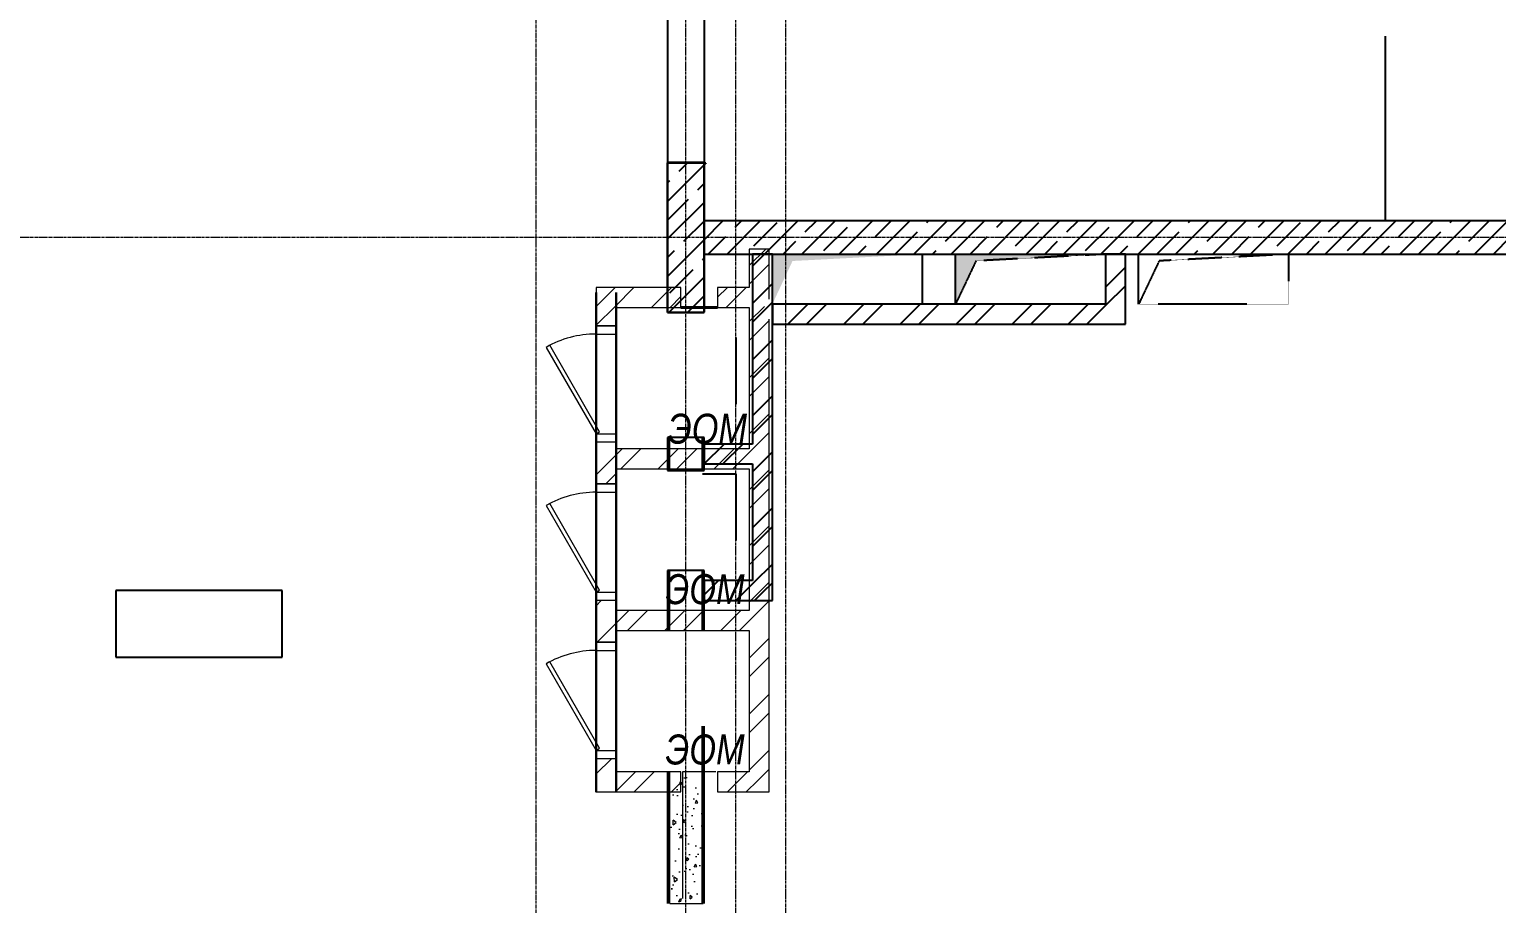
# Model space of a CAD drawing. Header units: millimetres. Extents: x -231292 to 573618, y -153144 to 564035.
# Drawn here: x 17261 to 26073, y 221266 to 226516 of the extents above; entities that cross this region are included whole.
import ezdxf

# ---------------------------------------------------------------- set-up
doc = ezdxf.new("R2010")
doc.units = ezdxf.units.MM
for name, pattern in [('CENTER2', [28.575, 19.05, -3.175, 3.175, -3.175]), ('HIDDEN', [9.525, 6.35, -3.175]), ('HIDDEN2', [4.7625, 3.175, -1.5875])]:
    doc.linetypes.add(name, pattern=pattern)
doc.layers.get('0').update_dxf_attribs({"color": 250})
for name, color, linetype, lineweight in [('АР_Колонны', 250, 'Continuous', 35), ('АР_Стены ЖБ', 250, 'Continuous', 35), ('АР_Стены кирпич', 250, 'Continuous', 20), ('АР_Стены ПЕНОблок', 250, 'Continuous', 20), ('АР_Тонкая', 250, 'Continuous', 5), ('АР_Штриховка', 250, 'Continuous', 0), ('Двери кабины', 250, 'Continuous', 0), ('РД_Оси_100', 250, 'Continuous', 0), ('РД_Разуклонка к трапам', 124, 'Continuous', 0), ('ЭОМ_отверстия', 250, 'Continuous', 5)]:
    doc.layers.add(name, color=color, linetype=linetype, lineweight=lineweight)
doc.layers.add('РД_Проем', color=250, linetype='Continuous', lineweight=0, plot=False)
doc.layers.add('РД_проем_инж перемыч_подсчет', color=250, linetype='Continuous', lineweight=30, plot=False)
doc.styles.add('MtXpl_Arial_Narrow', font='ARIALNI.TTF')
pattern_1 = [(45, (8984.42, 173096.88), (-168.3798, 168.3798), []), (45, (9096.68, 173096.88), (-168.3798, 168.3798), [])]
pattern_2 = [(45, (8984.42, 173096.88), (-168.3798, 168.3798), []), (45, (9096.68, 173096.88), (-168.3798, 168.3798), [])]
pattern_3 = [(45, (8984.42, 173096.88), (-168.3798, 168.3798), []), (45, (9096.68, 173096.88), (-168.3798, 168.3798), [])]
pattern_4 = [(45, (-195344.93, 50353), (-168.3798, 168.3798), []), (45, (-195232.68, 50353), (-168.3798, 168.3798), [])]

# ---------------------------------------------------------------- blocks, each defined once
blk = doc.blocks.new('оси_рен')
at = {"layer": 'РД_Оси_100', "color": 251, "linetype": 'CENTER2', "true_color": 0x636466}
blk.add_line((1225207.916, 174613.25), (1189697.958, 174613.25), dxfattribs=at)
for points in [[(1207052.916, 223268.25), (1207052.916, 135558.25)], [(1207952.916, 135558.25), (1207952.916, 223268.25)], [(1208252.916, 135558.25), (1208252.916, 223268.25)], [(1208552.916, 135558.25), (1208552.916, 223268.25)]]:
    blk.add_lwpolyline(points, dxfattribs=at)

msp = doc.modelspace()

# ---------------------------------------------------------------- hatches: boundary and pattern name
at = {"layer": 'АР_Штриховка', "linetype": 'Continuous', "lineweight": 25, "true_color": 0x000000}
h = msp.add_hatch(dxfattribs=at)
h.set_pattern_fill('AR-CONC', color=18, angle=45, style=0)
h.set_pattern_definition([(95, (-195344.93, 50353), (140.09465, 117.55338), [19.05, -209.55]), (40, (-195344.93, 50353), (-160.01845, 110.17673), [15.24, -167.64058]), (145.451445, (-195333.26, 50362.8), (-19.9238, 227.7301), [16.19001, -178.09024]), (91.1842, (-195380.85, 50388.92), (221.41024, 161.95341), [28.575, -314.325]), (141.63556, (-195362.4, 50402.42), (-7.08662, 342.82676), [24.28502, -267.1356]), (36.18415, (-195380.85, 50388.92), (-7.08662, 342.82676), [22.85997, -251.45973]), (66, (-195353.91, 50397.9), (179.51998, 34.89515), [19.05, -209.55]), (11, (-195353.91, 50397.9), (-86.53993, 173.94119), [15.24, -167.64]), (116.451445, (-195338.95, 50400.81), (92.98005, 208.83634), [16.19001, -178.08994]), (82.5, (-195344.934, 50353), (-57.605469, 61.973414), [0, -165.608, 0, -170.18, 0, -168.275]), (52.5, (-195344.93, 50353), (-23.589727, 118.087), [0, -97.028, 0, -161.798, 0, -64.135]), (12.5, (-195384.986, 50312.95), (99.927863, 91.826196), [0, -63.5, 0, -198.12, 0, -262.89]), (2.5, (-195402.95, 50294.99), (86.763904, 122.722393), [0, -82.55, 0, -131.572, 0, -186.69])])
h.paths.add_polyline_path([(21103.243, 225715.253), (21303.243, 225715.253), (21303.243, 225716.253), (21103.243, 225716.253)], flags=0)
h.paths.add_polyline_path([(21103.243, 226816.253), (21303.243, 226816.253), (21303.243, 226936.253), (21103.243, 226936.253)], flags=0)
h.paths.add_polyline_path([(21103.243, 226936.253), (21303.243, 226936.253), (21303.243, 227216.253), (21103.243, 227216.253)], flags=0)
h.paths.add_polyline_path([(21103.243, 228316.253), (21303.243, 228316.253), (21303.243, 228596.253), (21103.243, 228596.253)], flags=0)
h.paths.add_polyline_path([(21103.243, 228596.253), (21303.243, 228596.253), (21303.243, 228836.253), (21103.243, 228836.253)], flags=0)
h.paths.add_polyline_path([(21103.243, 228836.253), (21303.243, 228836.253), (21303.243, 229516.253), (21103.243, 229516.253)], flags=0)
h.paths.add_polyline_path([(21103.243, 230616.253), (21303.243, 230616.253), (21303.243, 230617.253), (21103.243, 230617.253)], flags=0)
at = {"layer": 'АР_Штриховка', "linetype": 'Continuous', "lineweight": 0}
h = msp.add_hatch(dxfattribs=at)
h.set_pattern_fill('ANSI32', color=256, scale=25, angle=-360, style=0)
h.set_pattern_definition([(45, (8984.42, 173096.88), (-168.3798, 168.3798), []), (45, (9096.68, 173096.88), (-168.3798, 168.3798), [])])
h.paths.add_polyline_path([(21704.423, 223026.884), (21614.423, 222986.884), (21584.423, 222906.884), (21584.423, 222056.884), (21704.423, 221936.884)], flags=0)
h.paths.add_polyline_path([(21704.423, 225196.884), (21584.423, 225196.884), (21584.423, 224966.884), (21614.423, 224926.884), (21704.423, 224966.884)], flags=0)
h.paths.add_polyline_path([(21704.423, 224966.884), (21614.423, 224926.884), (21584.423, 224846.884), (21584.423, 224846.883), (21674.423, 224856.884), (21704.423, 224896.884)], flags=0)
h.paths.add_polyline_path([(21704.423, 224776.884), (21674.423, 224856.884), (21584.423, 224846.884), (21584.423, 223996.884), (21614.423, 223956.884), (21704.423, 223996.884)], flags=0)
h.paths.add_polyline_path([(21704.423, 223996.884), (21614.423, 223956.884), (21584.423, 223876.884), (21584.423, 223026.884), (21614.423, 222986.884), (21704.423, 223026.884)], flags=0)
at = {"layer": 'АР_Штриховка', "linetype": 'Continuous', "lineweight": 25, "true_color": 0x000000}
h = msp.add_hatch(dxfattribs=at)
h.set_pattern_fill('ANSI32', color=18, scale=25, angle=-360, style=0)
h.set_pattern_definition([(45, (-195344.93, 50353), (-168.3798, 168.3798), []), (45, (-195232.68, 50353), (-168.3798, 168.3798), [])])
h.paths.add_polyline_path([(21723.243, 225166.253), (21603.243, 225166.253), (21603.243, 224026.253), (21633.243, 223986.253), (21723.243, 224026.253)], flags=0)
h.paths.add_polyline_path([(21723.243, 224026.253), (21633.243, 223986.253), (21603.243, 223906.253), (21603.243, 223206.253), (21723.243, 223086.253)], flags=0)
h = msp.add_hatch(dxfattribs=at)
h.set_pattern_fill('ANSI32', color=18, scale=25, angle=-360, style=0)
h.set_pattern_definition([(45, (-195344.93, 50353), (-168.3798, 168.3798), []), (45, (-195232.68, 50353), (-168.3798, 168.3798), [])])
h.paths.add_polyline_path([(23843.243, 225166.253), (23723.243, 225166.253), (23723.243, 224866.253), (23843.243, 224746.253)], flags=0)
at = {"layer": 'АР_Штриховка', "linetype": 'Continuous', "lineweight": 0}
h = msp.add_hatch(dxfattribs=at)
h.set_pattern_fill('ANSI32', color=256, scale=25, angle=-360, style=0)
h.set_pattern_definition(pattern_2)
h.paths.add_polyline_path([(20784.423, 222906.884), (20754.423, 222986.884), (20664.423, 223026.884), (20664.423, 222836.742), (20784.423, 222836.742)], flags=0)
h.paths.add_polyline_path([(20784.423, 222136.742), (20664.423, 222136.742), (20664.423, 221936.884), (20784.423, 222056.884)], flags=0)
h.paths.add_polyline_path([(20784.423, 224846.884), (20664.423, 224966.884), (20664.423, 224736.742), (20784.423, 224736.742)], flags=0)
h.paths.add_polyline_path([(20784.423, 224036.742), (20664.423, 224036.742), (20664.423, 223996.884), (20754.423, 223956.884), (20784.423, 223996.884)], flags=0)
h.paths.add_polyline_path([(20784.423, 223876.884), (20754.423, 223956.884), (20664.423, 223996.884), (20664.423, 223786.742), (20784.423, 223786.742)], flags=0)
h.paths.add_polyline_path([(20784.423, 223086.742), (20664.423, 223086.742), (20664.423, 223026.884), (20754.423, 222986.884), (20784.423, 223026.884)], flags=0)
h = msp.add_hatch(dxfattribs=at)
h.set_pattern_fill('ANSI32', color=256, scale=25, style=0)
h.set_pattern_definition([(45, (8984.42, 173096.88), (-168.3798, 168.3798), []), (45, (9096.68, 173096.88), (-168.3798, 168.3798), [])])
h.paths.add_polyline_path([(21174.423, 224846.884), (21174.423, 224966.884), (20664.423, 224966.884), (20784.423, 224846.884)], flags=0)
h = msp.add_hatch(dxfattribs=at)
h.set_pattern_fill('ANSI32', color=256, scale=25, style=0)
h.set_pattern_definition(pattern_1)
h.paths.add_polyline_path([(21584.423, 224846.884), (21614.423, 224926.884), (21584.423, 224966.884), (21394.423, 224966.884), (21394.423, 224846.884)], flags=0)
at = {"layer": 'АР_Штриховка', "linetype": 'Continuous', "lineweight": 25, "true_color": 0x000000}
h = msp.add_hatch(dxfattribs=at)
h.set_pattern_fill('ANSI32', color=18, scale=25, angle=-360, style=0)
h.set_pattern_definition([(45, (-195344.93, 50353), (-168.3798, 168.3798), []), (45, (-195232.68, 50353), (-168.3798, 168.3798), [])])
h.paths.add_polyline_path([(23843.243, 224746.253), (23723.243, 224866.253), (21723.243, 224866.253), (21723.243, 224746.253)], flags=0)
h = msp.add_hatch(dxfattribs=at)
h.set_pattern_fill('ANSI32', color=18, scale=25, angle=-360, style=0)
h.set_pattern_definition(pattern_4)
h.paths.add_polyline_path([(21603.243, 223906.253), (21633.243, 223986.253), (21603.243, 224026.253), (21313.243, 224026.253), (21313.243, 223906.253)], flags=0)
at = {"layer": 'АР_Штриховка', "linetype": 'Continuous', "lineweight": 0}
h = msp.add_hatch(dxfattribs=at)
h.set_pattern_fill('ANSI32', color=256, scale=25, style=0)
h.set_pattern_definition(pattern_3)
h.paths.add_polyline_path([(21584.423, 223876.884), (21614.423, 223956.884), (21584.423, 223996.884), (20784.423, 223996.884), (20754.423, 223956.884), (20784.423, 223876.884)], flags=0)
at = {"layer": 'АР_Штриховка', "linetype": 'Continuous', "lineweight": 25, "true_color": 0x000000}
h = msp.add_hatch(dxfattribs=at)
h.set_pattern_fill('ANSI32', color=18, scale=25, angle=-360, style=0)
h.set_pattern_definition(pattern_4)
h.paths.add_polyline_path([(21723.243, 223086.253), (21603.243, 223206.253), (21313.243, 223206.253), (21313.243, 223086.253)], flags=0)
at = {"layer": 'АР_Штриховка', "linetype": 'Continuous', "lineweight": 0}
h = msp.add_hatch(dxfattribs=at)
h.set_pattern_fill('ANSI32', color=256, scale=25, style=0)
h.set_pattern_definition(pattern_3)
h.paths.add_polyline_path([(21584.423, 222906.884), (21614.423, 222986.884), (21584.423, 223026.884), (20784.423, 223026.884), (20754.423, 222986.884), (20784.423, 222906.884)], flags=0)
h = msp.add_hatch(dxfattribs=at)
h.set_pattern_fill('ANSI32', color=256, scale=25, angle=-360, style=0)
h.set_pattern_definition(pattern_2)
h.paths.add_polyline_path([(21174.423, 221936.884), (21174.423, 222056.884), (20784.423, 222056.884), (20664.423, 221936.884)], flags=0)
h = msp.add_hatch(dxfattribs=at)
h.set_pattern_fill('AR-CONC', color=256, angle=-315, style=0)
h.set_pattern_definition([(95, (8908.24, 173066.25), (140.09465, 117.5534), [19.05, -209.55]), (40, (8908.24, 173066.25), (-160.01845, 110.1767), [15.24, -167.6406]), (145.45144, (8919.92, 173076.05), (-19.9238, 227.7301), [16.19, -178.09024]), (91.1842, (8872.32, 173102.17), (221.4102, 161.9534), [28.575, -314.325]), (141.63556, (8890.77, 173115.67), (-7.0866, 342.8268), [24.285, -267.1356]), (36.18415, (8872.32, 173102.17), (-7.0866, 342.8268), [22.86, -251.4597]), (66, (8899.26, 173111.15), (179.52, 34.89515), [19.05, -209.55]), (11, (8899.26, 173111.15), (-86.5399, 173.9412), [15.24, -167.64]), (116.45145, (8914.22, 173114.06), (92.98005, 208.83634), [16.19, -178.08994]), (82.5, (8908.24, 173066.25), (-57.60547, 61.97341), [0, -165.608, 0, -170.18, 0, -168.275]), (52.5, (8908.24, 173066.25), (-23.58973, 118.087), [0, -97.028, 0, -161.798, 0, -64.135]), (12.5, (8868.19, 173026.2), (99.92786, 91.8262), [0, -63.5, 0, -198.12, 0, -262.89]), (2.5, (8850.23, 173008.24), (86.7639, 122.7224), [0, -82.55, 0, -131.572, 0, -186.69])])
h.paths.add_polyline_path([(21308.242, 222026.253), (21108.242, 222026.252), (21108.243, 221266.253), (21308.243, 221266.253)], flags=0)
h = msp.add_hatch(dxfattribs=at)
h.set_pattern_fill('ANSI32', color=256, scale=25, style=0)
h.set_pattern_definition(pattern_1)
h.paths.add_polyline_path([(21704.423, 221936.884), (21584.423, 222056.884), (21394.423, 222056.884), (21394.423, 221936.884)], flags=0)

# ---------------------------------------------------------------- linework, layer by layer
at = {"color": 18, "linetype": 'Continuous', "lineweight": 25, "true_color": 0x000000}
for p, q in [((21723.243, 224866.253), (21723.243, 225166.253)), ((21723.243, 225166.253), (22623.243, 225166.253)), ((21723.243, 224866.253), (21723.243, 225166.253)), ((21723.243, 225166.253), (22623.243, 225166.253)), ((22623.243, 225166.253), (22623.243, 224866.253)), ((22623.243, 225166.253), (22623.243, 224866.253)), ((22823.243, 224866.253), (22823.243, 225166.253)), ((22823.243, 225166.253), (23723.243, 225166.253)), ((22823.243, 224866.253), (22823.243, 225166.253)), ((22823.243, 225166.253), (23723.243, 225166.253)), ((23723.243, 225166.253), (23723.243, 224866.253)), ((23723.243, 225166.253), (23723.243, 224866.253)), ((22623.243, 224866.253), (21723.243, 224866.253)), ((22623.243, 224866.253), (21723.243, 224866.253)), ((23723.243, 224866.253), (22823.243, 224866.253)), ((23723.243, 224866.253), (22823.243, 224866.253)), ((21503.243, 224666.253), (21503.243, 224266.253)), ((21503.243, 224666.253), (21503.243, 224266.253)), ((21303.243, 223846.253), (21503.243, 223846.253)), ((21303.243, 223846.253), (21503.243, 223846.253)), ((21503.243, 223846.253), (21503.243, 223446.253)), ((21503.243, 223846.253), (21503.243, 223446.253))]:
    msp.add_line(p, q, dxfattribs=at)
at = {"color": 18, "linetype": 'HIDDEN', "lineweight": 25, "ltscale": 0.07, "true_color": 0x000000}
for p, q in [((22823.243, 225166.253), (23723.243, 225166.253)), ((22823.243, 224866.253), (22823.243, 225166.253)), ((22823.243, 225166.253), (23723.243, 225166.253)), ((22823.243, 224866.253), (22823.243, 225166.253)), ((23723.243, 225166.253), (22946.162, 225125.858)), ((23723.243, 225166.253), (22946.162, 225125.858)), ((23723.243, 225166.253), (23723.243, 224866.253)), ((23723.243, 225166.253), (23723.243, 224866.253)), ((23923.243, 225166.253), (24823.243, 225166.253)), ((23923.243, 224866.253), (23923.243, 225166.253)), ((23923.243, 225166.253), (24823.243, 225166.253)), ((23923.243, 224866.253), (23923.243, 225166.253)), ((24823.243, 225166.253), (24046.162, 225125.858)), ((24823.243, 225166.253), (24046.162, 225125.858)), ((24823.243, 225166.253), (24823.243, 224866.253)), ((24823.243, 225166.253), (24823.243, 224866.253)), ((22946.162, 225125.858), (22823.243, 224866.253)), ((22946.162, 225125.858), (22823.243, 224866.253)), ((24046.162, 225125.858), (23923.243, 224866.253)), ((24046.162, 225125.858), (23923.243, 224866.253)), ((23723.243, 224866.253), (22823.243, 224866.253)), ((23723.243, 224866.253), (22823.243, 224866.253)), ((24823.243, 224866.253), (23923.243, 224866.253)), ((24823.243, 224866.253), (23923.243, 224866.253))]:
    msp.add_line(p, q, dxfattribs=at)
at = {"color": 18, "lineweight": 25, "true_color": 0x000000}
for p, q in [((18779.37, 223146.98), (17779.37, 223146.98)), ((17779.37, 223146.98), (17779.37, 222746.98)), ((18779.37, 222746.98), (18779.37, 223146.98)), ((17779.37, 222746.98), (18779.37, 222746.98))]:
    msp.add_line(p, q, dxfattribs=at)
at = {"color": 18, "linetype": 'Continuous', "lineweight": 25, "true_color": 0x000000}
for points in [[(21723.243, 224866.253), (21723.243, 225166.253), (21844.427, 225125.28), (22623.243, 225166.253)], [(21723.243, 224866.253), (21723.243, 225166.253), (21844.427, 225125.28), (22623.243, 225166.253)], [(22823.243, 224866.253), (22823.243, 225166.253), (22944.427, 225125.28), (23723.243, 225166.253)], [(22823.243, 224866.253), (22823.243, 225166.253), (22944.427, 225125.28), (23723.243, 225166.253)]]:
    msp.add_solid(points, dxfattribs=at)
at = {"layer": 'АР_Колонны', "color": 18, "linetype": 'HIDDEN2', "lineweight": 25, "true_color": 0x000000}
for p, q in [((21093.243, 225716.253), (21313.243, 225716.253)), ((21093.243, 224816.253), (21093.243, 225716.253)), ((21313.243, 225716.253), (21313.243, 224816.253)), ((21313.243, 224816.253), (21093.243, 224816.253))]:
    msp.add_line(p, q, dxfattribs=at)
at = {"layer": 'АР_Колонны', "color": 18, "linetype": 'Continuous', "lineweight": 25, "true_color": 0x000000}
for p, q in [((21313.243, 225716.253), (21093.243, 225716.253)), ((21093.243, 225716.253), (21093.243, 224816.253)), ((21313.243, 225716.253), (21093.243, 225716.253)), ((21093.243, 225716.253), (21093.243, 224816.253)), ((21313.243, 224816.253), (21313.243, 225716.253)), ((21313.243, 224816.253), (21313.243, 225716.253)), ((21093.243, 224816.253), (21313.243, 224816.253)), ((21093.243, 224816.253), (21313.243, 224816.253))]:
    msp.add_line(p, q, dxfattribs=at)
at = {"layer": 'АР_Колонны', "linetype": 'HIDDEN2', "lineweight": 25}
msp.add_line((21394.423, 224846.884), (21174.423, 224846.884), dxfattribs=at)
at = {"layer": 'АР_Колонны', "linetype": 'Continuous', "lineweight": 35}
msp.add_line((21174.423, 224846.884), (21394.423, 224846.884), dxfattribs=at)
at = {"layer": 'АР_Стены ЖБ', "color": 18, "linetype": 'Continuous', "lineweight": 25, "true_color": 0x000000}
for p, q in [((21313.243, 225716.253), (21093.243, 225716.253)), ((21093.243, 225716.253), (21093.243, 224816.253)), ((21313.243, 224816.253), (21313.243, 225716.253)), ((28883.243, 225366.253), (21313.243, 225366.253)), ((21313.243, 225366.253), (21313.243, 225166.253)), ((21313.243, 225166.253), (28883.243, 225166.253)), ((21093.243, 224816.253), (21313.243, 224816.253))]:
    msp.add_line(p, q, dxfattribs=at)
at = {"layer": 'АР_Стены ЖБ', "linetype": 'Continuous', "lineweight": 40}
msp.add_line((21174.423, 224846.884), (21394.423, 224846.884), dxfattribs=at)
at = {"layer": 'АР_Стены кирпич', "linetype": 'Continuous', "lineweight": 20}
for p, q in [((21704.423, 225196.884), (21584.423, 225196.884)), ((21584.423, 225196.884), (21584.423, 224966.884)), ((21704.423, 224896.884), (21704.423, 225196.884)), ((20664.423, 224966.884), (20664.423, 224736.742)), ((21174.423, 224966.884), (20664.423, 224966.884)), ((21174.423, 224846.884), (21174.423, 224966.884)), ((21584.423, 224966.884), (21394.423, 224966.884)), ((21394.423, 224966.884), (21394.423, 224846.884)), ((20784.423, 224736.742), (20784.423, 224846.884)), ((20784.423, 224846.884), (21174.423, 224846.884)), ((21394.423, 224846.884), (21584.423, 224846.884)), ((21584.423, 224846.884), (21584.423, 223996.884)), ((20664.423, 224736.742), (20784.423, 224736.742)), ((21704.423, 221936.884), (21704.423, 224776.884)), ((20664.423, 223786.742), (20664.423, 224036.742)), ((20784.423, 224036.742), (20664.423, 224036.742)), ((20784.423, 223996.884), (20784.423, 224036.742)), ((21584.423, 223996.884), (20784.423, 223996.884)), ((20784.423, 223786.742), (20784.423, 223876.884)), ((20784.423, 223876.884), (21584.423, 223876.884)), ((21584.423, 223876.884), (21584.423, 223026.884)), ((20664.423, 223786.742), (20784.423, 223786.742)), ((20784.423, 223086.742), (20664.423, 223086.742)), ((20664.423, 222836.742), (20664.423, 223086.742)), ((20784.423, 223026.884), (20784.423, 223086.742)), ((21584.423, 223026.884), (20784.423, 223026.884)), ((20784.423, 222836.742), (20784.423, 222906.884)), ((20784.423, 222906.884), (21584.423, 222906.884)), ((21584.423, 222906.884), (21584.423, 222056.884)), ((20664.423, 222836.742), (20784.423, 222836.742)), ((20784.423, 222136.742), (20664.423, 222136.742)), ((20664.423, 222136.742), (20664.423, 221936.884)), ((20784.423, 222056.884), (20784.423, 222136.742)), ((21174.423, 222056.884), (20784.423, 222056.884)), ((21174.423, 221936.884), (21174.423, 222056.884)), ((21584.423, 222056.884), (21394.423, 222056.884)), ((21394.423, 222056.884), (21394.423, 221936.884)), ((20664.423, 221936.884), (21174.423, 221936.884)), ((21394.423, 221936.884), (21704.423, 221936.884))]:
    msp.add_line(p, q, dxfattribs=at)
at = {"layer": 'АР_Стены кирпич', "color": 18, "linetype": 'Continuous', "lineweight": 25, "true_color": 0x000000}
for p, q in [((21723.243, 225166.253), (21603.243, 225166.253)), ((21603.243, 225166.253), (21603.243, 224026.253)), ((21723.243, 224026.253), (21723.243, 225166.253)), ((23843.243, 225166.253), (23723.243, 225166.253)), ((23723.243, 225166.253), (23723.243, 224866.253)), ((23843.243, 224746.253), (23843.243, 225166.253)), ((23723.243, 224866.253), (21723.243, 224866.253)), ((21723.243, 224866.253), (21723.243, 224746.253)), ((21723.243, 224746.253), (23843.243, 224746.253)), ((21603.243, 224026.253), (21313.243, 224026.253)), ((21313.243, 224026.253), (21313.243, 223906.253)), ((21723.243, 223086.253), (21723.243, 224026.253)), ((21313.243, 223906.253), (21603.243, 223906.253)), ((21603.243, 223906.253), (21603.243, 223206.253)), ((21603.243, 223206.253), (21313.243, 223206.253)), ((21313.243, 223206.253), (21313.243, 223086.253)), ((21313.243, 223086.253), (21723.243, 223086.253))]:
    msp.add_line(p, q, dxfattribs=at)
at = {"layer": 'АР_Стены кирпич', "linetype": 'Continuous', "lineweight": 0}
for p, q in [((20664.423, 224736.742), (20664.423, 224036.742)), ((20784.423, 224036.742), (20784.423, 224736.742)), ((20664.423, 223786.742), (20664.423, 223086.742)), ((20784.423, 223086.742), (20784.423, 223786.742)), ((20664.423, 222836.742), (20664.423, 222136.742)), ((20784.423, 222136.742), (20784.423, 222836.742))]:
    msp.add_line(p, q, dxfattribs=at)
at = {"layer": 'АР_Стены ПЕНОблок', "color": 18, "linetype": 'Continuous', "lineweight": 25, "true_color": 0x000000}
for p, q in [((21303.243, 225716.253), (21103.243, 225716.253)), ((21103.243, 225716.253), (21103.243, 225715.253)), ((21103.243, 225715.253), (21303.243, 225715.253)), ((21303.243, 225715.253), (21303.243, 225716.253)), ((21323.243, 225711.747), (21323.243, 225710.747)), ((21303.243, 224816.253), (21103.243, 224816.253)), ((21303.243, 224066.253), (21103.243, 224066.253)), ((21103.243, 224066.253), (21103.243, 224026.253)), ((21103.243, 224026.253), (21103.243, 223866.253)), ((21303.243, 224026.253), (21303.243, 224066.253)), ((21303.243, 223866.253), (21303.243, 224026.253)), ((21103.243, 223866.253), (21303.243, 223866.253)), ((21303.243, 223266.253), (21103.243, 223266.253)), ((21103.243, 223266.253), (21103.243, 223206.253)), ((21303.243, 223206.253), (21303.243, 223266.253)), ((21103.243, 223206.253), (21103.243, 222906.884)), ((21303.243, 222906.884), (21303.243, 223206.253)), ((21303.243, 221266.253), (21303.243, 222331.559)), ((21103.243, 222056.884), (21103.243, 221266.253))]:
    msp.add_line(p, q, dxfattribs=at)
at = {"layer": 'АР_Стены ПЕНОблок', "linetype": 'Continuous', "lineweight": 20}
for p, q in [((21384.423, 222056.884), (21184.423, 222056.884)), ((21184.423, 222056.884), (21184.423, 221296.884)), ((21308.243, 221266.253), (21308.242, 222026.253)), ((21108.243, 221266.253), (21308.243, 221266.253))]:
    msp.add_line(p, q, dxfattribs=at)
at = {"layer": 'АР_Тонкая', "color": 18, "linetype": 'Continuous', "lineweight": 25, "true_color": 0x000000}
for p, q in [((21103.243, 225716.253), (21093.243, 225716.253)), ((21093.243, 225716.253), (21093.243, 225715.253)), ((21093.243, 225715.253), (21103.243, 225715.253)), ((21103.243, 225715.253), (21103.243, 225716.253)), ((21313.243, 225716.253), (21303.243, 225716.253)), ((21303.243, 225716.253), (21303.243, 225715.253)), ((21303.243, 225715.253), (21313.243, 225715.253)), ((21313.243, 225715.253), (21313.243, 225716.253)), ((21323.243, 225711.747), (21313.243, 225711.747)), ((21313.243, 225711.747), (21313.243, 225710.747)), ((21313.243, 225710.747), (21323.243, 225710.747)), ((21323.243, 225710.747), (21323.243, 225711.747)), ((21103.243, 224816.253), (21093.243, 224816.253)), ((21313.243, 224816.253), (21303.243, 224816.253)), ((21103.243, 224066.253), (21093.243, 224066.253)), ((21093.243, 224066.253), (21093.243, 224026.253)), ((21093.243, 224026.253), (21093.243, 223866.253)), ((21103.243, 224026.253), (21103.243, 224066.253)), ((21103.243, 223866.253), (21103.243, 224026.253)), ((21313.243, 224066.253), (21303.243, 224066.253)), ((21303.243, 224066.253), (21303.243, 224026.253)), ((21303.243, 224026.253), (21303.243, 223866.253)), ((21313.243, 224026.253), (21313.243, 224066.253)), ((21313.243, 223906.253), (21313.243, 224026.253)), ((21093.243, 223866.253), (21103.243, 223866.253)), ((21303.243, 223866.253), (21313.243, 223866.253)), ((21313.243, 223866.253), (21313.243, 223906.253)), ((21103.243, 223266.253), (21093.243, 223266.253)), ((21093.243, 223266.253), (21093.243, 223206.253)), ((21103.243, 223206.253), (21103.243, 223266.253)), ((21313.243, 223266.253), (21303.243, 223266.253)), ((21303.243, 223266.253), (21303.243, 223206.253)), ((21313.243, 223206.253), (21313.243, 223266.253)), ((21093.243, 223206.253), (21093.243, 222906.884)), ((21103.243, 222906.884), (21103.243, 223206.253)), ((21303.243, 223206.253), (21303.243, 222906.884)), ((21313.243, 223086.253), (21313.243, 223206.253)), ((21313.243, 222906.884), (21313.243, 223086.253)), ((21303.243, 222331.559), (21303.243, 221266.253)), ((21313.243, 221266.253), (21313.243, 222331.559)), ((21093.243, 222056.884), (21093.243, 221266.253)), ((21103.243, 221266.253), (21103.243, 222056.884))]:
    msp.add_line(p, q, dxfattribs=at)
at = {"layer": 'АР_Штриховка', "color": 18, "linetype": 'Continuous', "lineweight": 25, "true_color": 0x000000}
for p, q in [((21093.243, 225706.508), (21102.988, 225716.253)), ((21093.243, 225482.001), (21313.243, 225702.001)), ((21163.429, 225664.44), (21215.242, 225716.253)), ((21313.243, 225702.001), (21322.988, 225711.747)), ((21093.243, 225594.254), (21107.302, 225608.313)), ((21275.682, 225552.187), (21313.243, 225589.748)), ((21093.243, 225369.748), (21219.555, 225496.06)), ((21093.243, 225257.495), (21313.243, 225477.495)), ((21191.492, 225243.49), (21313.243, 225365.241)), ((21313.243, 225252.988), (21426.508, 225366.253)), ((21313.243, 225365.241), (21314.255, 225366.253)), ((21451.014, 225166.253), (21651.014, 225366.253)), ((21500.188, 225327.68), (21538.761, 225366.253)), ((21612.441, 225215.427), (21752.758, 225355.744)), ((21675.521, 225166.253), (21875.521, 225366.253)), ((21900.027, 225166.253), (22100.027, 225366.253)), ((21921.138, 225299.617), (21987.774, 225366.253)), ((22124.533, 225166.253), (22324.533, 225366.253)), ((22342.087, 225271.554), (22436.787, 225366.253)), ((22349.04, 225166.253), (22549.04, 225366.253)), ((22573.546, 225166.253), (22773.546, 225366.253)), ((22650.783, 225355.744), (22661.293, 225366.253)), ((22763.037, 225243.49), (22885.799, 225366.253)), ((22798.053, 225166.253), (22998.053, 225366.253)), ((23022.559, 225166.253), (23222.559, 225366.253)), ((23071.733, 225327.68), (23110.306, 225366.253)), ((23183.986, 225215.427), (23324.303, 225355.744)), ((23247.065, 225166.253), (23447.065, 225366.253)), ((23471.572, 225166.253), (23671.572, 225366.253)), ((23492.682, 225299.617), (23559.319, 225366.253)), ((23696.078, 225166.253), (23896.078, 225366.253)), ((23913.632, 225271.554), (24008.331, 225366.253)), ((23920.585, 225166.253), (24120.585, 225366.253)), ((24145.091, 225166.253), (24345.091, 225366.253)), ((24222.328, 225355.744), (24232.838, 225366.253)), ((24334.582, 225243.49), (24457.344, 225366.253)), ((24369.597, 225166.253), (24569.597, 225366.253)), ((24594.104, 225166.253), (24794.104, 225366.253)), ((24643.278, 225327.68), (24681.851, 225366.253)), ((24755.531, 225215.427), (24895.848, 225355.744)), ((24818.61, 225166.253), (25018.61, 225366.253)), ((25043.117, 225166.253), (25243.117, 225366.253)), ((25064.227, 225299.617), (25130.863, 225366.253)), ((25267.623, 225166.253), (25467.623, 225366.253)), ((25485.177, 225271.554), (25579.876, 225366.253)), ((25492.129, 225166.253), (25692.129, 225366.253)), ((25716.636, 225166.253), (25916.636, 225366.253)), ((25793.873, 225355.744), (25804.383, 225366.253)), ((25906.126, 225243.49), (26028.889, 225366.253)), ((25941.142, 225166.253), (26141.142, 225366.253)), ((21093.243, 225032.988), (21313.243, 225252.988)), ((21338.761, 225166.253), (21444.062, 225271.554)), ((21787.774, 225166.253), (21865.011, 225243.49)), ((22033.391, 225187.364), (22173.707, 225327.68)), ((22461.293, 225166.253), (22594.657, 225299.617)), ((22910.306, 225166.253), (23015.606, 225271.554)), ((23359.319, 225166.253), (23436.556, 225243.49)), ((23604.936, 225187.364), (23745.252, 225327.68)), ((24032.838, 225166.253), (24166.202, 225299.617)), ((24481.851, 225166.253), (24587.151, 225271.554)), ((24930.863, 225166.253), (25008.101, 225243.49)), ((25176.481, 225187.364), (25316.797, 225327.68)), ((25604.383, 225166.253), (25737.747, 225299.617)), ((26053.395, 225166.253), (26158.696, 225271.554)), ((21093.243, 225145.241), (21135.365, 225187.364)), ((22236.787, 225166.253), (22285.961, 225215.427)), ((22685.799, 225166.253), (22706.91, 225187.364)), ((23808.331, 225166.253), (23857.505, 225215.427)), ((24257.344, 225166.253), (24278.455, 225187.364)), ((25379.876, 225166.253), (25429.05, 225215.427)), ((25828.889, 225166.253), (25850, 225187.364)), ((21107.302, 224934.794), (21247.618, 225075.111)), ((21303.745, 225131.237), (21313.243, 225140.735)), ((21101.014, 224816.253), (21313.243, 225028.482)), ((21219.555, 224822.541), (21313.243, 224916.229))]:
    msp.add_line(p, q, dxfattribs=at)
at = {"layer": 'Двери кабины', "linetype": 'Continuous', "lineweight": 0}
for points in [[(20784.423, 224686.742), (20784.423, 224736.742), (20664.423, 224736.742), (20664.423, 224686.742)], [(20664.423, 224086.742), (20686.074, 224099.242), (20386.074, 224618.858), (20364.423, 224606.358)], [(20784.423, 224086.742), (20784.423, 224036.742), (20664.423, 224036.742), (20664.423, 224086.742)], [(20784.423, 223736.742), (20784.423, 223786.742), (20664.423, 223786.742), (20664.423, 223736.742)], [(20664.423, 223136.742), (20686.074, 223149.242), (20386.074, 223668.858), (20364.423, 223656.358)], [(20784.423, 223136.742), (20784.423, 223086.742), (20664.423, 223086.742), (20664.423, 223136.742)], [(20784.423, 222786.742), (20784.423, 222836.742), (20664.423, 222836.742), (20664.423, 222786.742)], [(20664.423, 222186.742), (20686.074, 222199.242), (20386.074, 222718.858), (20364.423, 222706.358)], [(20784.423, 222186.742), (20784.423, 222136.742), (20664.423, 222136.742), (20664.423, 222186.742)]]:
    msp.add_lwpolyline(points, close=True, dxfattribs=at)
for centre in [(20664.423, 224086.742), (20664.423, 223136.742), (20664.423, 222186.742)]:
    msp.add_arc(centre, 600, 90, 120, dxfattribs=at)
at = {"layer": 'РД_Проем', "color": 18, "linetype": 'Continuous', "lineweight": 25, "true_color": 0x000000}
for p, q in [((21093.243, 226816.253), (21093.243, 225716.253)), ((21313.243, 226816.253), (21313.243, 225716.253)), ((21313.243, 226811.747), (21313.243, 225711.747))]:
    msp.add_line(p, q, dxfattribs=at)
at = {"layer": 'РД_Проем', "linetype": 'Continuous', "lineweight": 0}
for p, q in [((20664.423, 224736.742), (20664.423, 224036.742)), ((20784.423, 224736.742), (20784.423, 224036.742)), ((20664.423, 223786.742), (20664.423, 223086.742)), ((20784.423, 223786.742), (20784.423, 223086.742)), ((20664.423, 222836.742), (20664.423, 222136.742)), ((20784.423, 222836.742), (20784.423, 222136.742))]:
    msp.add_line(p, q, dxfattribs=at)
at = {"layer": 'РД_проем_инж перемыч_подсчет', "color": 18, "linetype": 'Continuous', "lineweight": 25, "true_color": 0x000000}
for p, q in [((21093.243, 227026.253), (21093.243, 225726.253)), ((21313.243, 227026.253), (21313.243, 225726.253))]:
    msp.add_line(p, q, dxfattribs=at)
at = {"layer": 'РД_проем_инж перемыч_подсчет', "linetype": 'Continuous', "lineweight": 30}
for p, q in [((20664.423, 224936.306), (20664.423, 221936.306)), ((20784.423, 224936.306), (20784.423, 221936.306))]:
    msp.add_line(p, q, dxfattribs=at)
at = {"layer": 'РД_Разуклонка к трапам', "color": 18, "lineweight": 25, "ltscale": 2, "true_color": 0x000000}
msp.add_line((25403.243, 226476.253), (25403.243, 225366.253), dxfattribs=at)

# ---------------------------------------------------------------- block references
at = {"rotation": 359.999868838025}
msp.add_blockref('оси_рен', (-1186750.035, 50655.808), dxfattribs=at)

# ---------------------------------------------------------------- texts
at = {"layer": 'ЭОМ_отверстия', "lineweight": 50, "style": 'MtXpl_Arial_Narrow'}
for p in [(21095.918, 224028.033), (21081.407, 223064.65), (21081.4, 222101.96)]:
    msp.add_text('ЭОМ', height=180, dxfattribs=at).set_placement(p)

doc.saveas('drawing.dxf')
